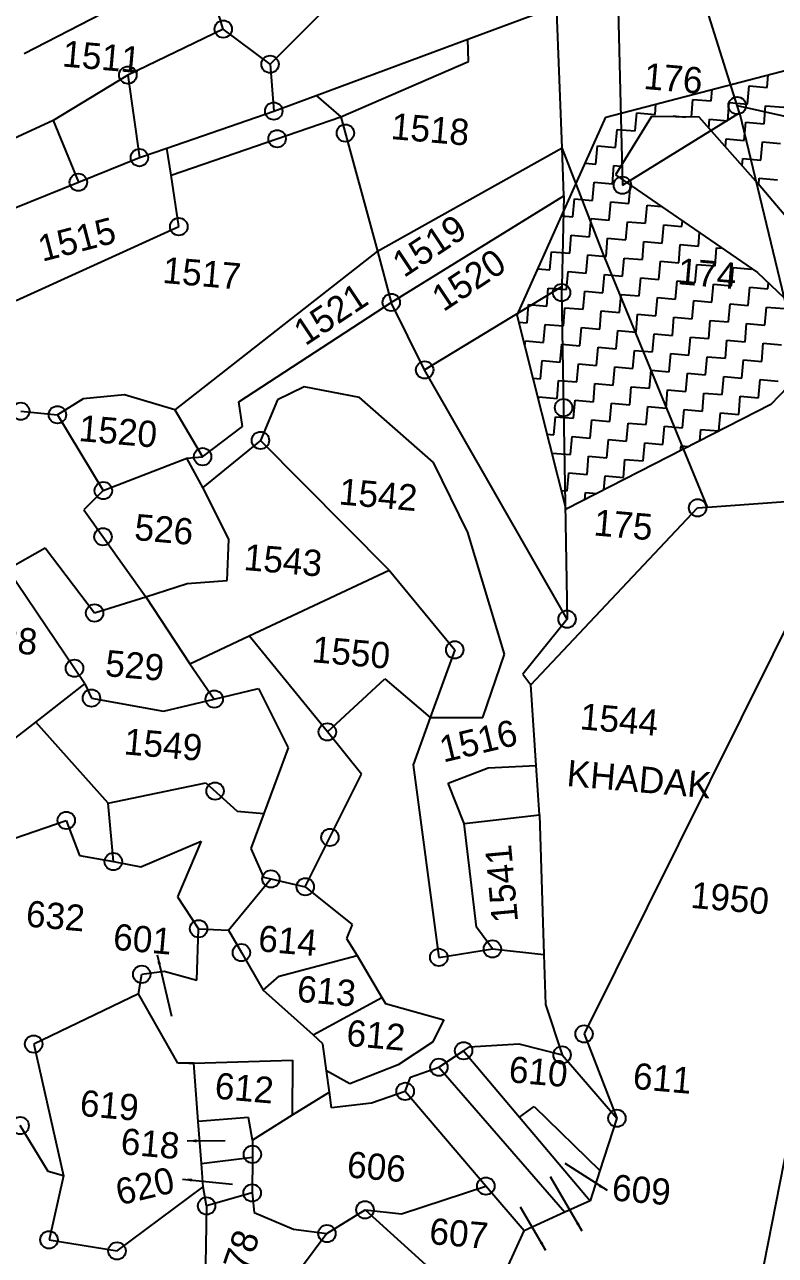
# Model space of a CAD drawing. Header units: metres. Extents: x 302356 to 305648, y 1939949 to 1943623.
# Drawn here: x 303002 to 303202.9, y 1941744.9 to 1942074.3 of the extents above; entities that cross this region are included whole.
import ezdxf

# ---------------------------------------------------------------- set-up
doc = ezdxf.new("R2010")
doc.units = ezdxf.units.M
for name, color, linetype in [('OFF', 1, 'Continuous'), ('POLY_HATCH', 12, 'Continuous'), ('POLY_PARCEL', 6, 'Continuous'), ('TEXT_MAPIN', 7, 'Continuous'), ('TEXT_PARCEL', 7, 'Continuous')]:
    doc.layers.add(name, color=color, linetype=linetype)
doc.styles.add('TEXT_MAP', font='')
doc.styles.get('TEXT_MAP').set_extended_font_data('Kruti Dev 050')
doc.dimstyles.get("Standard").update_dxf_attribs({"dimtxt": 0.18, "dimasz": 0.18, "dimexe": 0.18, "dimexo": 0.0625, "dimgap": 0.09, "dimtad": 0, "dimtih": 1, "dimtoh": 1, "dimdec": 4, "dimzin": 0, "dimdsep": 46, "dimtxsty": 'Standard', "dimcen": 0.09, "dimadec": 0, "dimazin": 0, "dimtfac": 1, "dimtdec": 4, "dimtofl": 0, "dimtmove": 0, "dimatfit": 3, "dimfxl": 1, "dimtolj": 1, "dimtzin": 0, "dimarcsym": 0})

msp = doc.modelspace()

# ---------------------------------------------------------------- linework, layer by layer
for centre in [(303055.17, 1942073.14), (303029.65, 1942060.82), (303067.7, 1942063.74), (303068.69, 1942051.18), (303192.65, 1942052.67), (303087.84, 1942045.3), (303069.58, 1942043.79), (303032.75, 1942038.73), (303016.41, 1942032.15), (303161.94, 1942031.35), (303043.28, 1942020.25), (303145.68, 1942002.6), (303100.12, 1941999.96), (303109.04, 1941981.91), (303146.2, 1941971.79), (303001, 1941970.84), (303010.82, 1941969.89), (303065.12, 1941963.02), (303049.65, 1941958.67), (303023.08, 1941949.59), (303182.06, 1941944.98), (303022.99, 1941937.23), (303020.75, 1941916.83), (303147.14, 1941915.17), (303117.09, 1941906.96), (303015.37, 1941902.03), (303019.91, 1941894.04), (303052.76, 1941893.77), (303083.02, 1941884.99), (303052.98, 1941869.16), (303013.17, 1941861.31), (303083.7, 1941856.74), (303025.77, 1941850.27), (303067.92, 1941845.65), (303077.11, 1941843.53), (303048.58, 1941832.3), (303127.17, 1941826.89), (303060.02, 1941825.91), (303112.84, 1941824.64), (303033.36, 1941820.1), (303151.69, 1941804.16), (303004.46, 1941801.43), (303119.47, 1941799.65), (303145.81, 1941798.54), (303112.86, 1941795.23), (303103.83, 1941788.77), (303160.48, 1941781.56), (303000.83, 1941779.6), (303062.97, 1941771.91), (303062.9, 1941761.59), (303125.42, 1941763.42), (303050.71, 1941758.11), (303093.09, 1941757.06), (303008.56, 1941749.03), (303082.91, 1941750.71), (303026.75, 1941746.05)]:
    msp.add_circle(centre, 2.33)
at = {"layer": 'OFF'}
msp.add_line((303001, 1941970.84), (303010.82, 1941969.89), dxfattribs=at)
at = {"layer": 'POLY_HATCH'}
for p, q in [((303157.51, 1942049.58), (303230.95, 1942068.76)), ((303133.78, 1941996.54), (303157.51, 1942049.58)), ((303246.5, 1942019.5), (303201.66, 1941972.62)), ((303146.93, 1941944.61), (303133.78, 1941996.54)), ((303201.66, 1941972.62), (303146.93, 1941944.61))]:
    msp.add_line(p, q, dxfattribs=at)
at = {"layer": 'POLY_HATCH', "linetype": 'Continuous', "ltscale": 10}
for p, q in [((303200.68, 1942057.5), (303200.98, 1942060.93)), ((303185.68, 1942053.91), (303185.95, 1942057)), ((303195.4, 1942053.06), (303195.82, 1942057.92)), ((303195.82, 1942057.92), (303200.68, 1942057.5)), ((303170.67, 1942050.32), (303170.91, 1942053.08)), ((303180.4, 1942049.58), (303180.82, 1942054.33)), ((303180.82, 1942054.33), (303185.68, 1942053.91)), ((303190.12, 1942048.62), (303190.54, 1942053.48)), ((303190.54, 1942053.48), (303195.4, 1942053.06)), ((303165.39, 1942045.88), (303165.81, 1942050.74)), ((303165.81, 1942050.74), (303170.67, 1942050.32)), ((303175.51, 1942049.66), (303175.53, 1942049.89)), ((303175.53, 1942049.89), (303178.85, 1942049.6)), ((303199.84, 1942047.78), (303200.26, 1942052.64)), ((303200.26, 1942052.64), (303205.12, 1942052.21)), ((303185.05, 1942046.66), (303185.26, 1942049.05)), ((303185.26, 1942049.05), (303190.12, 1942048.62)), ((303194.55, 1942043.34), (303194.98, 1942048.2)), ((303194.98, 1942048.2), (303199.84, 1942047.78)), ((303160.1, 1942041.44), (303160.53, 1942046.3)), ((303160.53, 1942046.3), (303165.39, 1942045.88)), ((303189.51, 1942041.64), (303189.69, 1942043.76)), ((303189.69, 1942043.76), (303194.55, 1942043.34)), ((303154.82, 1942037), (303155.24, 1942041.86)), ((303155.24, 1942041.86), (303160.1, 1942041.44)), ((303198.99, 1942038.05), (303199.42, 1942042.92)), ((303199.42, 1942042.92), (303204.28, 1942042.49)), ((303152, 1942037.25), (303154.82, 1942037)), ((303159.26, 1942031.72), (303159.68, 1942036.58)), ((303159.68, 1942036.58), (303161.53, 1942036.42)), ((303193.97, 1942036.61), (303194.13, 1942038.48)), ((303194.13, 1942038.48), (303198.99, 1942038.05)), ((303198.43, 1942031.58), (303198.57, 1942033.19)), ((303198.57, 1942033.19), (303203.43, 1942032.77)), ((303153.97, 1942027.28), (303154.4, 1942032.14)), ((303154.4, 1942032.14), (303159.26, 1942031.72)), ((303163.7, 1942026.43), (303164.12, 1942031.3)), ((303164.12, 1942031.3), (303164.27, 1942031.28)), ((303148.69, 1942022.84), (303149.11, 1942027.7)), ((303149.11, 1942027.7), (303153.97, 1942027.28)), ((303158.41, 1942022), (303158.83, 1942026.86)), ((303158.83, 1942026.86), (303163.7, 1942026.43)), ((303168.13, 1942021.15), (303168.56, 1942026.01)), ((303168.56, 1942026.01), (303172.41, 1942025.68)), ((303145.67, 1942023.11), (303148.69, 1942022.84)), ((303153.13, 1942017.56), (303153.55, 1942022.42)), ((303153.55, 1942022.42), (303158.41, 1942022)), ((303162.85, 1942016.71), (303163.27, 1942021.57)), ((303163.27, 1942021.57), (303168.13, 1942021.15)), ((303172.57, 1942015.87), (303172.99, 1942020.73)), ((303172.99, 1942020.73), (303177.85, 1942020.3)), ((303177.85, 1942020.3), (303177.99, 1942021.83)), ((303147.84, 1942013.12), (303148.27, 1942017.98)), ((303148.27, 1942017.98), (303153.13, 1942017.56)), ((303157.56, 1942012.27), (303157.99, 1942017.14)), ((303157.99, 1942017.14), (303162.85, 1942016.71)), ((303182.29, 1942015.02), (303182.61, 1942018.65)), ((303142.56, 1942008.68), (303142.98, 1942013.54)), ((303142.98, 1942013.54), (303147.84, 1942013.12)), ((303167.29, 1942011.43), (303167.71, 1942016.29)), ((303167.71, 1942016.29), (303172.57, 1942015.87)), ((303177.01, 1942010.58), (303177.43, 1942015.44)), ((303177.43, 1942015.44), (303182.29, 1942015.02)), ((303186.73, 1942009.74), (303187.15, 1942014.6)), ((303187.15, 1942014.6), (303188.68, 1942014.46)), ((303152.28, 1942007.84), (303152.7, 1942012.7)), ((303152.7, 1942012.7), (303157.56, 1942012.27)), ((303162, 1942006.99), (303162.43, 1942011.85)), ((303162.43, 1942011.85), (303167.29, 1942011.43)), ((303171.72, 1942006.14), (303172.15, 1942011.01)), ((303172.15, 1942011.01), (303177.01, 1942010.58)), ((303181.45, 1942005.3), (303181.87, 1942010.16)), ((303181.87, 1942010.16), (303186.73, 1942009.74)), ((303139.34, 1942008.96), (303142.56, 1942008.68)), ((303147, 1942003.4), (303147.42, 1942008.26)), ((303147.42, 1942008.26), (303152.28, 1942007.84)), ((303156.72, 1942002.55), (303157.14, 1942007.41)), ((303157.14, 1942007.41), (303162, 1942006.99)), ((303191.17, 1942004.45), (303191.59, 1942009.31)), ((303191.59, 1942009.31), (303196.45, 1942008.89)), ((303196.45, 1942008.89), (303196.47, 1942009.09)), ((303137.23, 1942004.25), (303137.27, 1942004.25)), ((303137.27, 1942004.25), (303137.28, 1942004.36)), ((303141.71, 1941998.96), (303142.13, 1942003.82)), ((303142.13, 1942003.82), (303147, 1942003.4)), ((303166.44, 1942001.71), (303166.86, 1942006.57)), ((303166.86, 1942006.57), (303171.72, 1942006.14)), ((303176.16, 1942000.86), (303176.59, 1942005.72)), ((303176.59, 1942005.72), (303181.45, 1942005.3)), ((303185.88, 1942000.01), (303186.31, 1942004.87)), ((303186.31, 1942004.87), (303191.17, 1942004.45)), ((303195.61, 1941999.17), (303196.03, 1942004.03)), ((303196.03, 1942004.03), (303200.89, 1942003.6)), ((303200.89, 1942003.6), (303201.03, 1942005.17)), ((303151.43, 1941998.12), (303151.86, 1942002.98)), ((303151.86, 1942002.98), (303156.72, 1942002.55)), ((303161.16, 1941997.27), (303161.58, 1942002.13)), ((303161.58, 1942002.13), (303166.44, 1942001.71)), ((303170.88, 1941996.42), (303171.3, 1942001.28)), ((303171.3, 1942001.28), (303176.16, 1942000.86)), ((303180.6, 1941995.58), (303181.02, 1942000.44)), ((303181.02, 1942000.44), (303185.88, 1942000.01)), ((303136.43, 1941994.52), (303136.85, 1941999.38)), ((303136.85, 1941999.38), (303141.71, 1941998.96)), ((303146.15, 1941993.68), (303146.57, 1941998.54)), ((303146.57, 1941998.54), (303151.43, 1941998.12)), ((303155.87, 1941992.83), (303156.29, 1941997.69)), ((303156.29, 1941997.69), (303161.16, 1941997.27)), ((303190.32, 1941994.73), (303190.74, 1941999.59)), ((303190.74, 1941999.59), (303195.61, 1941999.17)), ((303200.04, 1941993.88), (303200.47, 1941998.74)), ((303200.47, 1941998.74), (303205.33, 1941998.32)), ((303134.25, 1941994.71), (303136.43, 1941994.52)), ((303140.87, 1941989.24), (303141.29, 1941994.1)), ((303141.29, 1941994.1), (303146.15, 1941993.68)), ((303165.59, 1941991.98), (303166.02, 1941996.85)), ((303166.02, 1941996.85), (303170.88, 1941996.42)), ((303175.32, 1941991.14), (303175.74, 1941996)), ((303175.74, 1941996), (303180.6, 1941995.58)), ((303185.04, 1941990.29), (303185.46, 1941995.15)), ((303185.46, 1941995.15), (303190.32, 1941994.73)), ((303194.76, 1941989.45), (303195.18, 1941994.31)), ((303195.18, 1941994.31), (303200.04, 1941993.88)), ((303150.59, 1941988.39), (303151.01, 1941993.25)), ((303151.01, 1941993.25), (303155.87, 1941992.83)), ((303160.31, 1941987.55), (303160.73, 1941992.41)), ((303160.73, 1941992.41), (303165.59, 1941991.98)), ((303170.03, 1941986.7), (303170.45, 1941991.56)), ((303170.45, 1941991.56), (303175.32, 1941991.14)), ((303179.75, 1941985.85), (303180.18, 1941990.71)), ((303180.18, 1941990.71), (303185.04, 1941990.29)), ((303135.88, 1941988.25), (303136, 1941989.66)), ((303136, 1941989.66), (303140.87, 1941989.24)), ((303145.3, 1941983.96), (303145.73, 1941988.82)), ((303145.73, 1941988.82), (303150.59, 1941988.39)), ((303155.02, 1941983.11), (303155.45, 1941987.97)), ((303155.45, 1941987.97), (303160.31, 1941987.55)), ((303164.75, 1941982.26), (303165.17, 1941987.12)), ((303165.17, 1941987.12), (303170.03, 1941986.7)), ((303189.48, 1941985.01), (303189.9, 1941989.87)), ((303189.9, 1941989.87), (303194.76, 1941989.45)), ((303199.2, 1941984.16), (303199.62, 1941989.02)), ((303199.62, 1941989.02), (303204.48, 1941988.6)), ((303140.02, 1941979.52), (303140.44, 1941984.38)), ((303140.44, 1941984.38), (303145.3, 1941983.96)), ((303174.47, 1941981.42), (303174.89, 1941986.28)), ((303174.89, 1941986.28), (303179.75, 1941985.85)), ((303184.19, 1941980.57), (303184.61, 1941985.43)), ((303184.61, 1941985.43), (303189.48, 1941985.01)), ((303193.91, 1941979.72), (303194.34, 1941984.58)), ((303194.34, 1941984.58), (303199.2, 1941984.16)), ((303149.74, 1941978.67), (303150.16, 1941983.53)), ((303150.16, 1941983.53), (303155.02, 1941983.11)), ((303159.46, 1941977.82), (303159.89, 1941982.69)), ((303159.89, 1941982.69), (303164.75, 1941982.26)), ((303169.18, 1941976.98), (303169.61, 1941981.84)), ((303169.61, 1941981.84), (303174.47, 1941981.42)), ((303178.91, 1941976.13), (303179.33, 1941980.99)), ((303179.33, 1941980.99), (303184.19, 1941980.57)), ((303138.05, 1941979.69), (303140.02, 1941979.52)), ((303144.46, 1941974.23), (303144.88, 1941979.09)), ((303144.88, 1941979.09), (303149.74, 1941978.67)), ((303154.18, 1941973.39), (303154.6, 1941978.25)), ((303154.6, 1941978.25), (303159.46, 1941977.82)), ((303163.9, 1941972.54), (303164.32, 1941977.4)), ((303164.32, 1941977.4), (303169.18, 1941976.98)), ((303188.63, 1941975.29), (303189.05, 1941980.15)), ((303189.05, 1941980.15), (303193.91, 1941979.72)), ((303198.35, 1941974.44), (303198.77, 1941979.3)), ((303198.77, 1941979.3), (303203.63, 1941978.88)), ((303139.53, 1941973.86), (303139.6, 1941974.66)), ((303139.6, 1941974.66), (303144.46, 1941974.23)), ((303173.62, 1941971.69), (303174.05, 1941976.56)), ((303174.05, 1941976.56), (303178.91, 1941976.13)), ((303183.34, 1941970.85), (303183.77, 1941975.71)), ((303183.77, 1941975.71), (303188.63, 1941975.29)), ((303193.07, 1941970), (303193.49, 1941974.86)), ((303193.49, 1941974.86), (303198.35, 1941974.44)), ((303148.89, 1941968.95), (303149.32, 1941973.81)), ((303149.32, 1941973.81), (303154.18, 1941973.39)), ((303158.62, 1941968.1), (303159.04, 1941972.96)), ((303159.04, 1941972.96), (303163.9, 1941972.54)), ((303168.34, 1941967.26), (303168.76, 1941972.12)), ((303168.76, 1941972.12), (303173.62, 1941971.69)), ((303178.06, 1941966.41), (303178.48, 1941971.27)), ((303178.48, 1941971.27), (303183.34, 1941970.85)), ((303143.61, 1941964.51), (303144.03, 1941969.37)), ((303144.03, 1941969.37), (303148.89, 1941968.95)), ((303153.33, 1941963.67), (303153.76, 1941968.53)), ((303153.76, 1941968.53), (303158.62, 1941968.1)), ((303163.05, 1941962.82), (303163.48, 1941967.68)), ((303163.48, 1941967.68), (303168.34, 1941967.26)), ((303187.78, 1941965.56), (303188.21, 1941970.42)), ((303188.21, 1941970.42), (303193.07, 1941970)), ((303141.85, 1941964.66), (303143.61, 1941964.51)), ((303148.05, 1941959.23), (303148.47, 1941964.09)), ((303148.47, 1941964.09), (303153.33, 1941963.67)), ((303172.78, 1941961.97), (303173.2, 1941966.83)), ((303173.2, 1941966.83), (303178.06, 1941966.41)), ((303182.65, 1941962.89), (303182.92, 1941965.99)), ((303182.92, 1941965.99), (303187.78, 1941965.56)), ((303157.77, 1941958.38), (303158.19, 1941963.24)), ((303158.19, 1941963.24), (303163.05, 1941962.82)), ((303167.49, 1941957.53), (303167.91, 1941962.4)), ((303167.91, 1941962.4), (303172.78, 1941961.97)), ((303177.53, 1941960.27), (303177.64, 1941961.55)), ((303177.64, 1941961.55), (303179.68, 1941961.37)), ((303143.17, 1941959.47), (303143.19, 1941959.65)), ((303143.19, 1941959.65), (303148.05, 1941959.23)), ((303152.49, 1941953.94), (303152.91, 1941958.8)), ((303152.91, 1941958.8), (303157.77, 1941958.38)), ((303162.21, 1941953.1), (303162.63, 1941957.96)), ((303162.63, 1941957.96), (303167.49, 1941957.53)), ((303147.2, 1941949.51), (303147.62, 1941954.37)), ((303147.62, 1941954.37), (303152.49, 1941953.94)), ((303157.02, 1941949.77), (303157.35, 1941953.52)), ((303157.35, 1941953.52), (303162.21, 1941953.1)), ((303145.66, 1941949.64), (303147.2, 1941949.51)), ((303151.89, 1941947.15), (303152.06, 1941949.08)), ((303152.06, 1941949.08), (303155.14, 1941948.81)), ((303146.93, 1941944.63), (303146.97, 1941944.63))]:
    msp.add_line(p, q, dxfattribs=at)
at = {"layer": 'POLY_HATCH', "ltscale": 10}
for p, q in [((303169.71, 1942049.75), (303160.13, 1942034.14)), ((303182.49, 1942049.55), (303169.71, 1942049.75)), ((303198.3, 1942031.73), (303182.49, 1942049.55)), ((303160.13, 1942034.14), (303198.06, 1942008)), ((303214.03, 1942013), (303198.3, 1942031.73)), ((303198.06, 1942008), (303210.72, 1941995.93))]:
    msp.add_line(p, q, dxfattribs=at)
at = {"layer": 'POLY_PARCEL'}
for p, q in [((303095.06, 1942091.14), (303067.7, 1942063.74)), ((303001.92, 1942066.59), (303044.45, 1942088.58)), ((303055.17, 1942073.14), (303050.22, 1942089.14)), ((303160.54, 1942087.76), (303161.94, 1942031.35)), ((303192.65, 1942052.67), (303184.09, 1942079.86)), ((303120.6, 1942070.47), (303143.94, 1942079.14)), ((303145.79, 1942041.38), (303144.36, 1942077.84)), ((303055.17, 1942073.14), (303029.65, 1942060.82)), ((303067.7, 1942063.74), (303055.17, 1942073.14)), ((303080.05, 1942055.4), (303120.6, 1942070.47)), ((303120.74, 1942064.45), (303120.6, 1942070.47)), ((303067.7, 1942063.74), (303068.69, 1942051.18)), ((303086.65, 1942049.66), (303120.74, 1942064.45)), ((303029.65, 1942060.82), (303009.69, 1942048.7)), ((303029.65, 1942060.82), (303032.75, 1942038.73)), ((303068.69, 1942051.18), (303080.05, 1942055.4)), ((303080.05, 1942055.4), (303086.65, 1942049.66)), ((303040.11, 1942041.28), (303068.69, 1942051.18)), ((303161.94, 1942031.35), (303193.27, 1942050.69)), ((303192.65, 1942052.67), (303213.71, 1942047.91)), ((303193.27, 1942050.69), (303192.65, 1942052.67)), ((303193.27, 1942050.69), (303218.05, 1941947.59)), ((303009.69, 1942048.7), (302966.32, 1942028.58)), ((303009.69, 1942048.7), (303016.41, 1942032.15)), ((303041.2, 1942034.03), (303086.65, 1942049.66)), ((303086.65, 1942049.66), (303096.41, 1942013.66)), ((303032.75, 1942038.73), (303040.11, 1942041.28)), ((303041.2, 1942034.03), (303040.11, 1942041.28)), ((303096.41, 1942013.66), (303145.79, 1942041.38)), ((303156.67, 1942013.28), (303145.79, 1942041.38)), ((303146.3, 1942028.49), (303145.79, 1942041.38)), ((303016.41, 1942032.15), (303032.75, 1942038.73)), ((303043.28, 1942020.25), (303041.2, 1942034.03)), ((302998.79, 1942025.06), (303016.41, 1942032.15)), ((303100.12, 1941999.96), (303146.3, 1942028.49)), ((303146.3, 1942028.49), (303145.72, 1942004.26)), ((302999.8, 1942000.44), (303043.28, 1942020.25)), ((303096.41, 1942013.66), (303042.25, 1941971.25)), ((303096.41, 1942013.66), (303100.12, 1941999.96)), ((303184.68, 1941945.17), (303156.67, 1942013.28)), ((303109.04, 1941981.91), (303145.72, 1942004.26)), ((303145.72, 1942004.26), (303145.68, 1942002.6)), ((303145.68, 1942002.6), (303147.14, 1941915.17)), ((303059.31, 1941973.39), (303100.12, 1941999.96)), ((303109.04, 1941981.91), (303100.12, 1941999.96)), ((303147.14, 1941915.17), (303109.04, 1941981.91)), ((303076.79, 1941977.39), (303069.69, 1941973.87)), ((303091.62, 1941974.49), (303076.79, 1941977.39)), ((303017.69, 1941974.14), (303010.82, 1941969.89)), ((303028.71, 1941975.22), (303017.69, 1941974.14)), ((303042.25, 1941971.25), (303028.71, 1941975.22)), ((303111.41, 1941957.13), (303091.62, 1941974.49)), ((303042.25, 1941971.25), (303049.65, 1941958.67)), ((303060.29, 1941966.72), (303059.31, 1941973.39)), ((303069.69, 1941973.87), (303065.12, 1941963.02)), ((303010.82, 1941969.89), (303023.08, 1941949.59)), ((303049.65, 1941958.67), (303060.29, 1941966.72)), ((303065.12, 1941963.02), (303049.75, 1941950.42)), ((303099.56, 1941928.29), (303065.12, 1941963.02)), ((303023.08, 1941949.59), (303045.39, 1941958.3)), ((303045.39, 1941958.3), (303049.65, 1941958.67)), ((303049.75, 1941950.42), (303045.39, 1941958.3)), ((303120.6, 1941938.39), (303111.41, 1941957.13)), ((303023.08, 1941949.59), (303017.87, 1941944.43)), ((303056.63, 1941936.56), (303049.75, 1941950.42)), ((303184.68, 1941945.17), (303218.05, 1941947.59)), ((303017.87, 1941944.43), (303034.42, 1941921.18)), ((303137.41, 1941897.62), (303182.06, 1941944.98)), ((303182.06, 1941944.98), (303184.68, 1941945.17)), ((303130.43, 1941905.8), (303120.6, 1941938.39)), ((303219.65, 1941940.93), (303151.69, 1941804.16)), ((303056.19, 1941925.52), (303056.63, 1941936.56)), ((302997.46, 1941928.6), (303007.53, 1941934.26)), ((303007.53, 1941934.26), (303020.75, 1941916.83)), ((303018.17, 1941897.87), (302997.46, 1941928.6)), ((303062.13, 1941910.71), (303099.56, 1941928.29)), ((303099.56, 1941928.29), (303117.09, 1941906.96)), ((303034.42, 1941921.18), (303045.54, 1941924.72)), ((303045.54, 1941924.72), (303056.19, 1941925.52)), ((303020.75, 1941916.83), (303034.42, 1941921.18)), ((303034.42, 1941921.18), (303046.21, 1941903.24)), ((303147.14, 1941915.17), (303135.33, 1941900.43)), ((303046.21, 1941903.24), (303062.13, 1941910.71)), ((303083.02, 1941884.99), (303062.13, 1941910.71)), ((303117.09, 1941906.96), (303110.54, 1941888.86)), ((303124.58, 1941888.84), (303130.43, 1941905.8)), ((303046.21, 1941903.24), (303052.76, 1941893.77)), ((303083.02, 1941884.99), (303098.42, 1941899.16)), ((303098.42, 1941899.16), (303110.54, 1941888.86)), ((303135.33, 1941900.43), (303137.41, 1941897.62)), ((303005, 1941887.59), (303018.17, 1941897.87)), ((303018.17, 1941897.87), (303019.91, 1941894.04)), ((303052.76, 1941893.77), (303064.57, 1941896.59)), ((303064.57, 1941896.59), (303072.52, 1941880.72)), ((303138.88, 1941875.98), (303137.41, 1941897.62)), ((303019.91, 1941894.04), (303039.17, 1941890.52)), ((303039.17, 1941890.52), (303052.76, 1941893.77)), ((303110.54, 1941888.86), (303105.96, 1941876.2)), ((303110.54, 1941888.86), (303124.58, 1941888.84)), ((302998.28, 1941882.35), (303005, 1941887.59)), ((303024.41, 1941865.96), (303005, 1941887.59)), ((303092.17, 1941873.72), (303083.02, 1941884.99)), ((303072.52, 1941880.72), (303066.03, 1941863.12)), ((303105.96, 1941876.2), (303112.84, 1941824.64)), ((303115.33, 1941871.24), (303126.05, 1941875.37)), ((303126.05, 1941875.37), (303138.88, 1941875.98)), ((303139.77, 1941862.77), (303138.88, 1941875.98)), ((303077.11, 1941843.53), (303092.17, 1941873.72)), ((303024.41, 1941865.96), (303050.54, 1941871.37)), ((303050.54, 1941871.37), (303058.86, 1941863.81)), ((303119.6, 1941860.45), (303115.33, 1941871.24)), ((303025.77, 1941850.27), (303024.41, 1941865.96)), ((303058.86, 1941863.81), (303066.03, 1941863.12)), ((303066.03, 1941863.12), (303062.57, 1941853.76)), ((303119.6, 1941860.45), (303139.77, 1941862.77)), ((303139.77, 1941862.77), (303140.94, 1941825.45)), ((302999.12, 1941856.48), (303013.17, 1941861.31)), ((303013.17, 1941861.31), (303016.75, 1941851.92)), ((303122.9, 1941832.74), (303119.6, 1941860.45)), ((303033.15, 1941848.91), (303049.24, 1941855.72)), ((303049.24, 1941855.72), (303042.97, 1941840.85)), ((303062.57, 1941853.76), (303065.94, 1941846.11)), ((303016.75, 1941851.92), (303025.77, 1941850.27)), ((303025.77, 1941850.27), (303033.15, 1941848.91)), ((303056.55, 1941831.89), (303067.92, 1941845.65)), ((303065.94, 1941846.11), (303067.92, 1941845.65)), ((303067.92, 1941845.65), (303077.11, 1941843.53)), ((303077.11, 1941843.53), (303089.64, 1941833.48)), ((303042.97, 1941840.85), (303048.58, 1941832.3)), ((303048.07, 1941818.53), (303048.58, 1941832.3)), ((303048.58, 1941832.3), (303056.55, 1941831.89)), ((303089.64, 1941833.48), (303088.16, 1941829.72)), ((303127.17, 1941826.89), (303122.9, 1941832.74)), ((303056.55, 1941831.89), (303060.02, 1941825.91)), ((303088.16, 1941829.72), (303091, 1941825.16)), ((303060.02, 1941825.91), (303065.87, 1941815.82)), ((303112.84, 1941824.64), (303127.17, 1941826.89)), ((303127.17, 1941826.89), (303140.94, 1941825.45)), ((303070.14, 1941819.64), (303091, 1941825.16)), ((303091, 1941825.16), (303097.59, 1941813.89)), ((303140.94, 1941825.45), (303141.36, 1941812)), ((303032.48, 1941814.89), (303033.36, 1941820.1)), ((303033.36, 1941820.1), (303039.33, 1941820.96)), ((303039.33, 1941820.96), (303048.07, 1941818.53)), ((303065.87, 1941815.82), (303070.14, 1941819.64)), ((303197.25, 1941729.18), (303214.95, 1941819.7)), ((303079.18, 1941803.9), (303065.87, 1941815.82)), ((303032.48, 1941814.89), (303004.46, 1941801.43)), ((303043.02, 1941796.33), (303032.48, 1941814.89)), ((303079.18, 1941803.9), (303097.59, 1941813.89)), ((303097.59, 1941813.89), (303098.53, 1941812.28)), ((303098.53, 1941812.28), (303114.16, 1941807.95)), ((303141.36, 1941812), (303145.81, 1941798.54)), ((303114.16, 1941807.95), (303111.1, 1941801.93)), ((303081.85, 1941801.51), (303079.18, 1941803.9)), ((303151.69, 1941804.16), (303160.48, 1941781.56)), ((303004.46, 1941801.43), (303012.41, 1941766.16)), ((303082.81, 1941794.27), (303081.85, 1941801.51)), ((303111.1, 1941801.93), (303101.96, 1941795.9)), ((303112.86, 1941795.23), (303119.47, 1941799.65)), ((303119.47, 1941799.65), (303121.03, 1941800.7)), ((303119.47, 1941799.65), (303134.46, 1941781.86)), ((303121.03, 1941800.7), (303134.22, 1941801.47)), ((303134.22, 1941801.47), (303145.81, 1941798.54)), ((303045.94, 1941796.31), (303043.02, 1941796.33)), ((303045.94, 1941796.31), (303047.31, 1941796.35)), ((303047.3, 1941796.31), (303045.94, 1941796.31)), ((303047.31, 1941796.35), (303047.3, 1941796.31)), ((303048.47, 1941780.66), (303047.3, 1941796.31)), ((303047.31, 1941796.35), (303073.65, 1941797.11)), ((303073.65, 1941797.11), (303073.64, 1941782.36)), ((303145.81, 1941798.54), (303160.48, 1941781.56)), ((303089.05, 1941790.75), (303082.81, 1941794.27)), ((303083.57, 1941788.54), (303082.81, 1941794.27)), ((303101.96, 1941795.9), (303089.05, 1941790.75)), ((303105.23, 1941792.6), (303112.86, 1941795.23)), ((303112.86, 1941795.23), (303146.55, 1941756.4)), ((303103.83, 1941788.77), (303105.23, 1941792.6)), ((303083.57, 1941788.54), (303073.64, 1941782.36)), ((303084.12, 1941784.37), (303083.57, 1941788.54)), ((303103.83, 1941788.77), (303094.82, 1941785.64)), ((303125.42, 1941763.42), (303103.83, 1941788.77)), ((303094.82, 1941785.64), (303084.12, 1941784.37)), ((303134.46, 1941781.86), (303138.31, 1941784.7)), ((303138.31, 1941784.7), (303155.95, 1941767.62)), ((303008.36, 1941767.35), (303000.83, 1941779.6)), ((303061.95, 1941781.76), (303048.47, 1941780.66)), ((303049.35, 1941769.48), (303048.47, 1941780.66)), ((303063, 1941775.73), (303061.95, 1941781.76)), ((303073.64, 1941782.36), (303063, 1941775.73)), ((303134.46, 1941781.86), (303153.31, 1941759.48)), ((303160.48, 1941781.56), (303155.95, 1941767.62)), ((303063, 1941775.73), (303062.96, 1941771.14)), ((303049.35, 1941769.48), (303062.96, 1941771.14)), ((303062.96, 1941771.14), (303062.9, 1941761.59)), ((303012.41, 1941766.16), (303008.36, 1941767.35)), ((303049.84, 1941763.25), (303049.35, 1941769.48)), ((303155.95, 1941767.62), (303153.31, 1941759.48)), ((303012.41, 1941766.16), (303008.56, 1941749.03)), ((303026.75, 1941746.05), (303049.84, 1941763.25)), ((303050.71, 1941758.11), (303049.84, 1941763.25)), ((303102.84, 1941756), (303125.42, 1941763.42)), ((303135.64, 1941751.42), (303125.42, 1941763.42)), ((303062.9, 1941761.59), (303050.71, 1941758.11)), ((303062.9, 1941761.59), (303063.4, 1941756.33)), ((303050.71, 1941758.11), (303049.91, 1941717.84)), ((303082.91, 1941750.71), (303093.09, 1941757.06)), ((303093.09, 1941757.06), (303102.84, 1941756)), ((303093.09, 1941757.06), (303125.27, 1941727.94)), ((303153.31, 1941759.48), (303146.55, 1941756.4)), ((303063.4, 1941756.33), (303074, 1941751.89)), ((303146.55, 1941756.4), (303135.64, 1941751.42)), ((303074, 1941751.89), (303082.91, 1941750.71)), ((303082.91, 1941750.71), (303075.87, 1941741.26)), ((303125.57, 1941729.2), (303135.64, 1941751.42)), ((303008.56, 1941749.03), (303026.75, 1941746.05))]:
    msp.add_line(p, q, dxfattribs=at)

# ---------------------------------------------------------------- texts
at = {"layer": 'TEXT_MAPIN'}
msp.add_text('KHADAK', height=7.026, rotation=355.0239, dxfattribs=at).set_placement((303146.86, 1941870.53))
at = {"layer": 'TEXT_PARCEL', "style": 'TEXT_MAP'}
for s, rotation, p in [('1511', 355.0239, (303011.93, 1942063.15)), ('176', 355.0239, (303167.46, 1942057.14)), ('1518', 355.0239, (303099.82, 1942043.73)), ('1515', 14.6648, (303006.77, 1942010.83)), ('1519', 33.6443, (303103.52, 1942006.44)), ('1520', 33.6443, (303114.06, 1941997.3)), ('1517', 355.0239, (303038.74, 1942005.21)), ('174', 355.0239, (303176.53, 1942004.88)), ('1521', 33.6443, (303077.12, 1941988.19)), ('1520', 355.0239, (303016.32, 1941962.89)), ('1542', 355.0239, (303085.91, 1941945.91)), ('175', 355.0239, (303154.09, 1941937.62)), ('526', 355.0239, (303031.21, 1941936.39)), ('1543', 355.0239, (303060.47, 1941928.36)), ('528', 355.0239, (302989.51, 1941906.9)), ('1550', 355.0239, (303078.66, 1941903.68)), ('529', 355.0239, (303023.39, 1941899.97)), ('1544', 355.0239, (303150.38, 1941885.72)), ('1516', 13.4411, (303114.04, 1941876.77)), ('1549', 355.0239, (303028.4, 1941879.01)), ('1541', 95.2329, (303134.05, 1941834.24)), ('1950', 355.0239, (303180.01, 1941837.92)), ('632', 355.0239, (303002.19, 1941832.92)), ('601', 355.0239, (303025.5, 1941826.71)), ('614', 355.0239, (303064.32, 1941826.3)), ('613', 355.0239, (303074.71, 1941812.8)), ('612', 355.0239, (303087.93, 1941800.99)), ('610', 355.0239, (303131.36, 1941791.23)), ('611', 355.0239, (303164.55, 1941789.46)), ('612', 355.0239, (303052.7, 1941786.85)), ('619', 355.0239, (303016.61, 1941782.22)), ('618', 355.0239, (303027.54, 1941771.97)), ('606', 355.0239, (303088.08, 1941765.77)), ('620', 13.4411, (303027.39, 1941758.21)), ('609', 355.0239, (303158.93, 1941759.6)), ('607', 355.0239, (303110.09, 1941747.93)), ('1678', 70.9738, (303058.2, 1941730.25))]:
    msp.add_text(s, height=7.026, rotation=rotation, dxfattribs=at).set_placement(p)

# ---------------------------------------------------------------- leaders
for points in [[(303037.53, 1941825.3), (303041.3, 1941808.87)], [(303045.53, 1941775.49), (303055.65, 1941775.62)], [(303157.93, 1941762.19), (303146.59, 1941769.47)], [(303044.26, 1941765.27), (303057.68, 1941763.96)], [(303151.21, 1941751.32), (303142.67, 1941765.85)], [(303141.47, 1941746.17), (303134.67, 1941757.81)]]:
    msp.add_leader(points, dimstyle='Standard', override={"dimtxt": 2.5, "dimasz": 2.5, "dimexe": 1.25, "dimexo": 0.625, "dimgap": 0.625, "dimtad": 1, "dimtih": 0, "dimtoh": 0, "dimzin": 8, "dimcen": 2.5, "dimtofl": 1})

doc.saveas('drawing.dxf')
